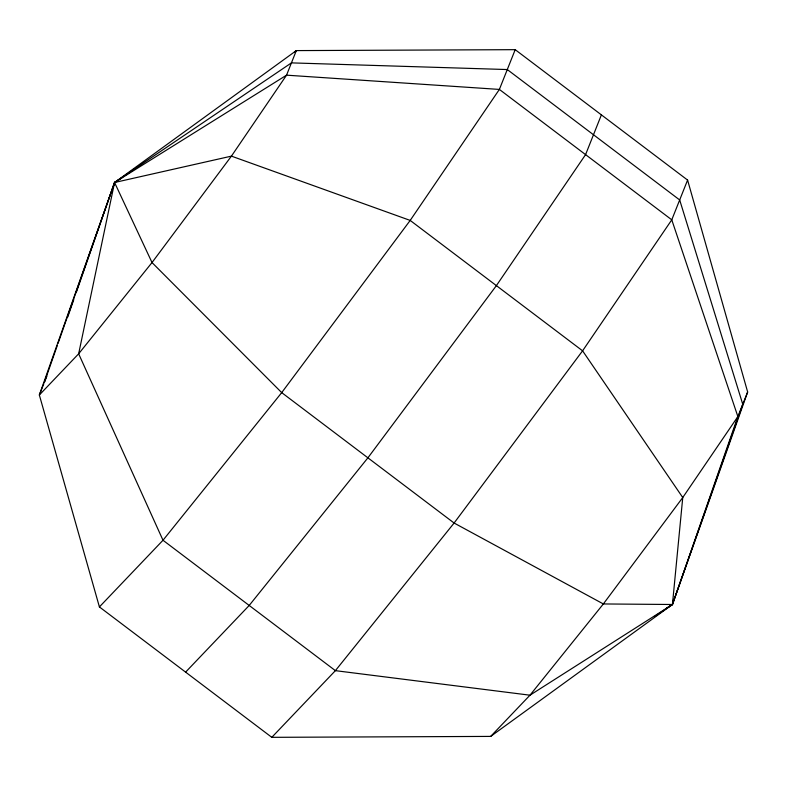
<?xml version="1.0" encoding="UTF-8"?>
<svg xmlns="http://www.w3.org/2000/svg" width="787" height="787" viewBox="0 0 787 787"><rect width="100%" height="100%" fill="white"/><g stroke="black" fill="none" stroke-linecap="round" stroke-linejoin="round"><path stroke-width="1.18" d="M114.331 184.935L114.568 182.505L296.325 50.594L515.2 49.67L687.592 180.075L747.65 392.005L672.432 604.495L490.675 736.406L271.8 737.33L99.408 606.925L39.35 394.995L114.568 182.505L291.436 62.881L507.29 69.551L679.683 199.957L742.761 404.282L672.432 604.495L655.158 616.182M121.788 177.901L114.568 182.505L78.651 353.796L39.35 394.995L43.797 383.83M673.446 599.704L672.432 604.495L529.976 695.196L490.675 736.406M67.712 317.072L73.771 299.67M76.191 292.705L114.568 182.505L286.547 75.168L499.381 89.423L671.773 219.829L737.872 416.569L672.432 604.495L666.186 608.4M57.244 345.68L44.239 382.718L46.905 376.019M58.061 343.368L114.568 182.505L231.427 156.131L410.194 220.419L582.587 350.825L682.752 497.532L672.432 604.495L603.344 603.954L454.099 523.03L281.707 392.624L152.019 262.553L114.568 182.505M515.2 49.67L499.381 89.423L410.194 220.419L281.707 392.624L162.998 540.256L99.408 606.925M601.396 114.872L585.577 154.626L496.39 285.622L367.903 457.827L249.194 605.459L185.604 672.128M687.592 180.075L671.773 219.829L582.587 350.825L454.099 523.03L335.39 670.652L271.8 737.33M747.65 392.005L737.872 416.569L682.752 497.532L603.344 603.954L529.976 695.196L335.39 670.652L162.998 540.256L78.651 353.796L152.019 262.553L231.427 156.131L286.547 75.168L296.325 50.594L294.653 52.355"/></g></svg>
